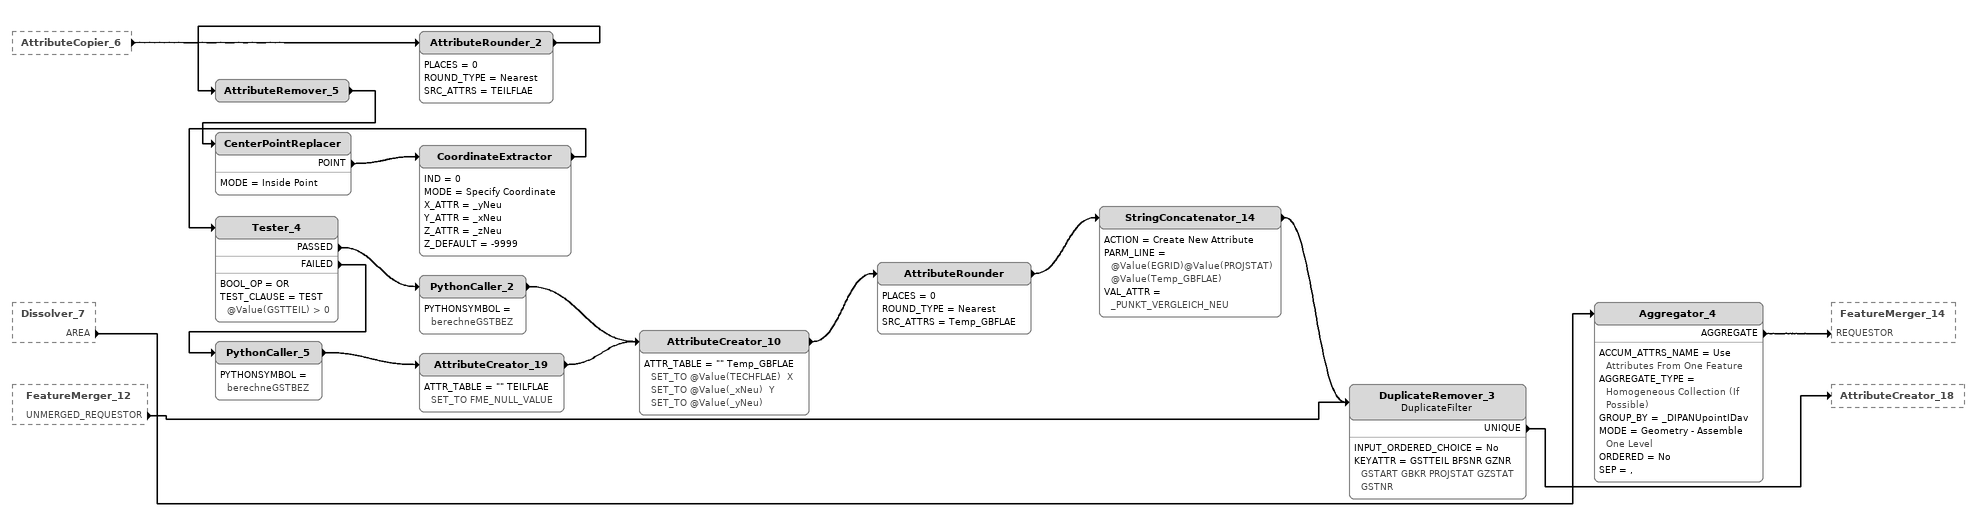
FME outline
AttributeCopier_6 [outside]
    -> AttributeRounder_2
Dissolver_7 [outside]
    AREA -> Aggregator_4
FeatureMerger_12 [outside]
    UNMERGED_REQUESTOR -> DuplicateRemover_3
Aggregator_4
    ACCUM_ATTRS_NAME = Use Attributes From One Feature
    AGGREGATE_TYPE = Homogeneous Collection (If Possible)
    GROUP_BY = _DIPANUpointIDav
    MODE = Geometry - Assemble One Level
    ORDERED = No
    SEP = ,
    AGGREGATE -> FeatureMerger_14 [REQUESTOR]
AttributeRounder_2
    PLACES = 0
    ROUND_TYPE = Nearest
    SRC_ATTRS = TEILFLAE
    -> AttributeRemover_5
AttributeRemover_5
    -> CenterPointReplacer
CenterPointReplacer
    MODE = Inside Point
    POINT -> CoordinateExtractor
CoordinateExtractor
    IND = 0
    MODE = Specify Coordinate
    X_ATTR = _yNeu
    Y_ATTR = _xNeu
    Z_ATTR = _zNeu
    Z_DEFAULT = -9999
    -> Tester_4
Tester_4
    BOOL_OP = OR
    TEST_CLAUSE = TEST @Value(GSTTEIL) > 0
    PASSED -> PythonCaller_2
    FAILED -> PythonCaller_5
PythonCaller_2
    PYTHONSYMBOL = berechneGSTBEZ
    -> AttributeCreator_10
PythonCaller_5
    PYTHONSYMBOL = berechneGSTBEZ
    -> AttributeCreator_19
AttributeCreator_19
    ATTR_TABLE = "" TEILFLAE SET_TO FME_NULL_VALUE
    -> AttributeCreator_10
AttributeCreator_10
    ATTR_TABLE = "" Temp_GBFLAE SET_TO @Value(TECHFLAE)  X SET_TO @Value(_xNeu)  Y SET_TO @Value(_yNeu)
    -> AttributeRounder
AttributeRounder
    PLACES = 0
    ROUND_TYPE = Nearest
    SRC_ATTRS = Temp_GBFLAE
    -> StringConcatenator_14
StringConcatenator_14
    ACTION = Create New Attribute
    PARM_LINE = @Value(EGRID)@Value(PROJSTAT)@Value(Temp_GBFLAE)
    VAL_ATTR = _PUNKT_VERGLEICH_NEU
    -> DuplicateRemover_3
DuplicateRemover_3: DuplicateFilter
    INPUT_ORDERED_CHOICE = No
    KEYATTR = GSTTEIL BFSNR GZNR GSTART GBKR PROJSTAT GZSTAT GSTNR
    UNIQUE -> AttributeCreator_18
